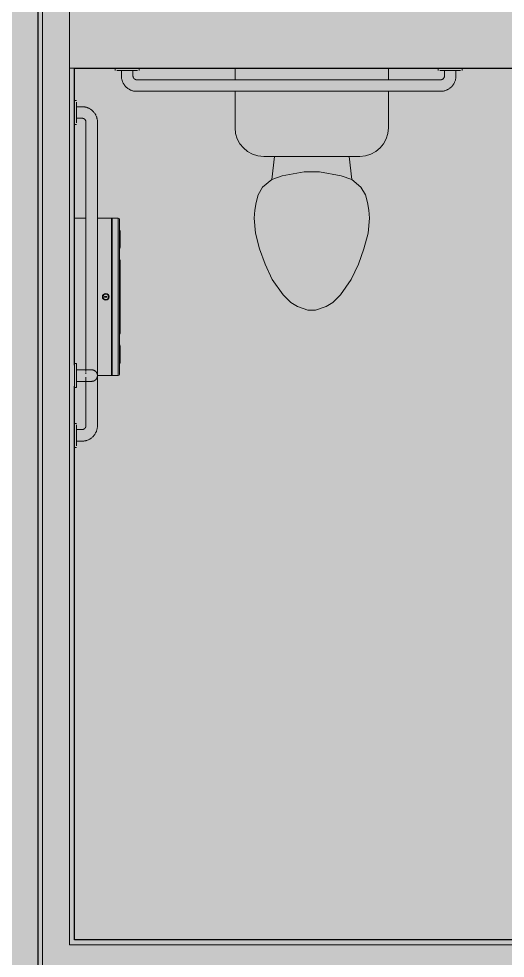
# Model space of a CAD drawing. Header units: inches. Extents: x -214893 to 4876, y -128673 to 1880.
# Drawn here: x 758.1 to 821.4, y -632 to -509.8 of the extents above; entities that cross this region are included whole.
import ezdxf

# ---------------------------------------------------------------- set-up
doc = ezdxf.new("R2010")
doc.units = ezdxf.units.IN
doc.header["$MEASUREMENT"] = 0
for name, color, linetype, lineweight in [('A-DETL-GENF', 92, 'Continuous', 9), ('A-WALL', 113, 'Continuous', 9), ('I-WALL', 2, 'Continuous', 9), ('P-SANR-FIXT', 6, 'Continuous', 9), ('Q-SPCQ', 91, 'Continuous', 9)]:
    doc.layers.add(name, color=color, linetype=linetype, lineweight=lineweight)

# ---------------------------------------------------------------- blocks, each defined once
blk = doc.blocks.new('Toilet-Domestic-3D - Toilet-Domestic-3D-V22-Floor Plan - Warehouse')
at = {"layer": 'P-SANR-FIXT'}
for p, q in [((-9.98, 17.95), (-9.98, 19.48)), ((9.98, 19.48), (9.98, 17.95)), ((-9.98, 11.75), (-9.98, 16.5)), ((9.98, 16.51), (9.98, 11.75)), ((6.25, 8.02), (-6.25, 8.02)), ((-4.86, 8.02), (-5.21, 5)), ((4.86, 8.02), (5.21, 5)), ((-5.21, 5), (-6.4, 4)), ((-3.84, 5.5), (-5.21, 5)), ((-1, 6), (-3.84, 5.5)), ((1, 6), (-1, 6)), ((3.84, 5.5), (1, 6)), ((5.21, 5), (3.84, 5.5)), ((6.4, 4), (5.21, 5)), ((-6.4, 4), (-6.97, 3)), ((6.97, 3), (6.4, 4)), ((-6.97, 3), (-7.24, 2)), ((7.24, 2), (6.97, 3)), ((-7.24, 2), (-7.41, 1)), ((7.41, 1), (7.24, 2)), ((-7.41, 1), (-7.5, 0)), ((-7.5, 0), (-7.33, -1.99)), ((7.33, -1.99), (7.5, 0)), ((7.5, 0), (7.41, 1)), ((-7.33, -1.99), (-6.79, -4)), ((6.79, -4), (7.33, -1.99)), ((-6.79, -4), (-6.06, -6)), ((6.06, -6), (6.79, -4)), ((-6.06, -6), (-5.13, -8)), ((5.13, -8), (6.06, -6)), ((-5.13, -8), (-3.74, -10)), ((3.74, -10), (5.13, -8)), ((-3.74, -10), (-2.74, -11)), ((2.74, -11), (3.74, -10)), ((-2.74, -11), (-1.87, -11.5)), ((-1.87, -11.5), (-0.5, -12)), ((-0.5, -12), (0.5, -12)), ((0.5, -12), (1.87, -11.5)), ((1.87, -11.5), (2.74, -11))]:
    blk.add_line(p, q, dxfattribs=at)
for centre, start, end in [((-6.25, 11.75), 180, 270), ((6.25, 11.75), 270, 360)]:
    blk.add_arc(centre, 3.73, start, end, dxfattribs=at)
blk = doc.blocks.new('817_Grab_Bars - 8170-001420-V23-Floor Plan - Warehouse')
at = {"layer": 'Q-SPCQ'}
for p, q in [((765.64, -520.4), (765.36, -520.4)), ((765.64, -520.61), (765.64, -521.96)), ((766.36, -521.21), (765.64, -521.21)), ((765.64, -521.96), (765.64, -523.31)), ((765.64, -522.71), (766.36, -522.71)), ((765.36, -523.52), (765.64, -523.52)), ((766.86, -523.21), (766.86, -555.64)), ((768.36, -562.71), (768.36, -523.21)), ((766.86, -555.79), (766.86, -555.95)), ((766.86, -556.37), (766.86, -562.71)), ((765.64, -562.4), (765.36, -562.4)), ((765.64, -562.61), (765.64, -563.96)), ((766.36, -563.21), (765.64, -563.21)), ((765.64, -563.96), (765.64, -565.31)), ((765.36, -565.52), (765.64, -565.52)), ((765.64, -564.71), (766.36, -564.71))]:
    blk.add_line(p, q, dxfattribs=at)
at = {"layer": 'Q-SPCQ', "flags": 128}
for points in [[(768.36, -523.21), (768.36, -523.13), (768.35, -523.05), (768.35, -522.97), (768.33, -522.89), (768.32, -522.81), (768.3, -522.74), (768.28, -522.66), (768.26, -522.58), (768.23, -522.51), (768.2, -522.43), (768.17, -522.36), (768.13, -522.29), (768.1, -522.22), (768.05, -522.15), (768.01, -522.08), (767.96, -522.02), (767.91, -521.95), (767.86, -521.89), (767.81, -521.83), (767.75, -521.78), (767.69, -521.72), (767.63, -521.67), (767.57, -521.62), (767.51, -521.57), (767.44, -521.53), (767.37, -521.49), (767.3, -521.45), (767.23, -521.41), (767.16, -521.38), (767.08, -521.35), (767.01, -521.32), (766.93, -521.29), (766.86, -521.27), (766.78, -521.26), (766.7, -521.24), (766.62, -521.23), (766.54, -521.22), (766.46, -521.21), (766.38, -521.21), (766.36, -521.21)], [(766.36, -522.71), (766.38, -522.71), (766.4, -522.71), (766.42, -522.71), (766.44, -522.72), (766.46, -522.72), (766.48, -522.73), (766.5, -522.73), (766.52, -522.74), (766.54, -522.74), (766.55, -522.75), (766.57, -522.76), (766.59, -522.77), (766.61, -522.78), (766.63, -522.79), (766.64, -522.8), (766.66, -522.81), (766.67, -522.82), (766.69, -522.83), (766.7, -522.85), (766.72, -522.86), (766.73, -522.88), (766.74, -522.89), (766.76, -522.91), (766.77, -522.92), (766.78, -522.94), (766.79, -522.96), (766.8, -522.98), (766.81, -522.99), (766.82, -523.01), (766.83, -523.03), (766.83, -523.05), (766.84, -523.07), (766.84, -523.09), (766.85, -523.11), (766.85, -523.13), (766.86, -523.15), (766.86, -523.17), (766.86, -523.19), (766.86, -523.21), (766.86, -523.21)], [(766.36, -564.71), (766.44, -564.71), (766.52, -564.7), (766.6, -564.7), (766.68, -564.69), (766.76, -564.67), (766.83, -564.65), (766.91, -564.63), (766.99, -564.61), (767.06, -564.58), (767.14, -564.55), (767.21, -564.52), (767.28, -564.48), (767.35, -564.45), (767.42, -564.41), (767.49, -564.36), (767.55, -564.32), (767.62, -564.27), (767.68, -564.21), (767.74, -564.16), (767.79, -564.1), (767.85, -564.05), (767.9, -563.99), (767.95, -563.92), (768, -563.86), (768.04, -563.79), (768.08, -563.72), (768.12, -563.65), (768.16, -563.58), (768.19, -563.51), (768.22, -563.44), (768.25, -563.36), (768.28, -563.28), (768.3, -563.21), (768.32, -563.13), (768.33, -563.05), (768.34, -562.97), (768.35, -562.89), (768.36, -562.81), (768.36, -562.73), (768.36, -562.71)], [(766.86, -562.71), (766.86, -562.73), (766.86, -562.75), (766.86, -562.77), (766.85, -562.79), (766.85, -562.81), (766.85, -562.83), (766.84, -562.85), (766.83, -562.87), (766.83, -562.89), (766.82, -562.91), (766.81, -562.92), (766.8, -562.94), (766.79, -562.96), (766.78, -562.98), (766.77, -562.99), (766.76, -563.01), (766.75, -563.03), (766.74, -563.04), (766.72, -563.06), (766.71, -563.07), (766.69, -563.08), (766.68, -563.1), (766.66, -563.11), (766.65, -563.12), (766.63, -563.13), (766.61, -563.14), (766.6, -563.15), (766.58, -563.16), (766.56, -563.17), (766.54, -563.18), (766.52, -563.18), (766.5, -563.19), (766.48, -563.2), (766.46, -563.2), (766.44, -563.2), (766.42, -563.21), (766.4, -563.21), (766.38, -563.21), (766.36, -563.21), (766.36, -563.21)]]:
    blk.add_lwpolyline(points, dxfattribs=at)
blk = doc.blocks.new('817_Grab_Bars - 8170-001420-V8-Floor Plan - Warehouse')
at = {"layer": 'Q-SPCQ'}
for p, q in [((826.58, -455.71), (825.86, -455.71)), ((826.86, -454.9), (826.58, -454.9)), ((826.58, -456.46), (826.58, -455.11)), ((826.58, -457.81), (826.58, -456.46)), ((823.86, -457.71), (823.86, -497.21)), ((825.36, -497.21), (825.36, -457.71)), ((825.86, -457.21), (826.58, -457.21)), ((826.58, -458.02), (826.86, -458.02)), ((826.86, -496.9), (826.58, -496.9)), ((826.58, -498.46), (826.58, -497.11)), ((826.58, -497.71), (825.86, -497.71)), ((826.58, -499.81), (826.58, -498.46)), ((825.86, -499.21), (826.58, -499.21)), ((826.58, -500.02), (826.86, -500.02))]:
    blk.add_line(p, q, dxfattribs=at)
at = {"layer": 'Q-SPCQ', "flags": 128}
for points in [[(825.86, -455.71), (825.78, -455.71), (825.7, -455.72), (825.62, -455.73), (825.54, -455.74), (825.46, -455.75), (825.38, -455.77), (825.31, -455.79), (825.23, -455.81), (825.15, -455.84), (825.08, -455.87), (825.01, -455.9), (824.94, -455.94), (824.87, -455.98), (824.8, -456.02), (824.73, -456.06), (824.67, -456.11), (824.6, -456.16), (824.54, -456.21), (824.48, -456.26), (824.42, -456.32), (824.37, -456.38), (824.32, -456.44), (824.27, -456.5), (824.22, -456.56), (824.18, -456.63), (824.13, -456.7), (824.1, -456.77), (824.06, -456.84), (824.03, -456.91), (824, -456.99), (823.97, -457.06), (823.94, -457.14), (823.92, -457.21), (823.9, -457.29), (823.89, -457.37), (823.88, -457.45), (823.87, -457.53), (823.86, -457.61), (823.86, -457.69), (823.86, -457.71)], [(825.36, -457.71), (825.36, -457.69), (825.36, -457.67), (825.36, -457.65), (825.37, -457.63), (825.37, -457.61), (825.37, -457.59), (825.38, -457.57), (825.38, -457.55), (825.39, -457.53), (825.4, -457.52), (825.41, -457.5), (825.42, -457.48), (825.43, -457.46), (825.44, -457.45), (825.45, -457.43), (825.46, -457.41), (825.47, -457.4), (825.48, -457.38), (825.5, -457.37), (825.51, -457.35), (825.53, -457.34), (825.54, -457.33), (825.56, -457.31), (825.57, -457.3), (825.59, -457.29), (825.61, -457.28), (825.62, -457.27), (825.64, -457.26), (825.66, -457.25), (825.68, -457.24), (825.7, -457.24), (825.72, -457.23), (825.74, -457.23), (825.75, -457.22), (825.77, -457.22), (825.79, -457.22), (825.81, -457.21), (825.83, -457.21), (825.85, -457.21), (825.86, -457.21)], [(823.86, -497.21), (823.86, -497.29), (823.87, -497.37), (823.87, -497.45), (823.89, -497.53), (823.9, -497.61), (823.92, -497.69), (823.94, -497.76), (823.96, -497.84), (823.99, -497.92), (824.02, -497.99), (824.05, -498.06), (824.09, -498.13), (824.12, -498.2), (824.16, -498.27), (824.21, -498.34), (824.26, -498.41), (824.3, -498.47), (824.36, -498.53), (824.41, -498.59), (824.47, -498.65), (824.52, -498.7), (824.59, -498.75), (824.65, -498.8), (824.71, -498.85), (824.78, -498.89), (824.85, -498.94), (824.92, -498.97), (824.99, -499.01), (825.06, -499.04), (825.13, -499.07), (825.21, -499.1), (825.29, -499.13), (825.36, -499.15), (825.44, -499.17), (825.52, -499.18), (825.6, -499.19), (825.68, -499.2), (825.76, -499.21), (825.84, -499.21), (825.86, -499.21)], [(825.86, -497.71), (825.84, -497.71), (825.82, -497.71), (825.8, -497.71), (825.78, -497.7), (825.76, -497.7), (825.74, -497.7), (825.72, -497.69), (825.7, -497.69), (825.68, -497.68), (825.66, -497.67), (825.65, -497.66), (825.63, -497.65), (825.61, -497.64), (825.59, -497.63), (825.58, -497.62), (825.56, -497.61), (825.55, -497.6), (825.53, -497.59), (825.52, -497.57), (825.5, -497.56), (825.49, -497.54), (825.47, -497.53), (825.46, -497.51), (825.45, -497.5), (825.44, -497.48), (825.43, -497.46), (825.42, -497.45), (825.41, -497.43), (825.4, -497.41), (825.39, -497.39), (825.39, -497.37), (825.38, -497.35), (825.38, -497.33), (825.37, -497.32), (825.37, -497.3), (825.36, -497.28), (825.36, -497.26), (825.36, -497.24), (825.36, -497.22), (825.36, -497.21)]]:
    blk.add_lwpolyline(points, dxfattribs=at)
blk = doc.blocks.new('Dispenser-Toilet_Tissue-Frost_Products_LTD_-Jumbo-169 - Steel-Brushed-Stainless_Steel-711843-Floor Plan - Warehouse')
at = {"layer": 'Q-SPCQ', "lineweight": 13}
for p, q in [((765.36, -535.69), (766.89, -535.69)), ((768.33, -535.69), (770.2, -535.69)), ((770.2, -556.19), (770.2, -535.69)), ((770.26, -535.75), (770.26, -556.13)), ((770.26, -535.75), (770.29, -535.75)), ((770.29, -535.69), (771.06, -535.69)), ((770.29, -535.75), (770.29, -535.69)), ((770.29, -556.13), (770.29, -535.75)), ((771.06, -535.69), (771.06, -556.19)), ((771.22, -535.85), (771.22, -537.2)), ((771.22, -537.2), (771.22, -554.67)), ((771.32, -537.36), (771.32, -539.53)), ((771.22, -539.69), (771.22, -541)), ((771.32, -541.18), (771.32, -550.69)), ((769.26, -545.9), (769.6, -545.9)), ((769.26, -545.98), (769.26, -545.9)), ((769.6, -545.98), (769.26, -545.98)), ((769.6, -545.9), (769.6, -545.98)), ((771.22, -550.87), (771.22, -552.18)), ((771.32, -552.34), (771.32, -554.51)), ((771.22, -554.67), (771.22, -556.03)), ((770.2, -556.19), (768.33, -556.19)), ((770.29, -556.13), (770.26, -556.13)), ((770.29, -556.19), (770.29, -556.13)), ((771.06, -556.19), (770.29, -556.19))]:
    blk.add_line(p, q, dxfattribs=at)
for radius in [0.438, 0.357]:
    blk.add_circle((769.44, -545.94), radius, dxfattribs=at)
for centre, radius, start, end in [((770.2, -535.75), 0.0601, 2.6815, 90), ((771.06, -535.85), 0.16, 0.9981, 90), ((771.14, -537.36), 0.18, 0, 63.6122), ((771.2, -538.91), 0.118, 10.8116, 82.3569), ((771.17, -538.91), 0.151, 289.6347, 357.321), ((771.14, -538.94), 0.18, 296.3916, 0), ((771.17, -538.93), 0.151, 289.6274, 356.8333), ((771.2, -539.51), 0.119, 10.0401, 81.5195), ((771.17, -539.51), 0.151, 289.6341, 357.321), ((771.17, -539.52), 0.151, 289.6341, 357.321), ((771.14, -539.53), 0.18, 296.3878, 0), ((771.1, -541.18), 0.22, 0, 56.9443), ((771.1, -550.69), 0.22, 303.0557, 0), ((771.14, -552.34), 0.18, 0, 63.6122), ((771.17, -552.35), 0.151, 2.679, 70.3659), ((771.17, -552.36), 0.151, 2.679, 70.3659), ((771.2, -552.36), 0.119, 278.4805, 349.9599), ((771.14, -552.93), 0.18, 0, 63.6122), ((771.17, -552.94), 0.151, 3.1669, 70.3659), ((771.17, -552.96), 0.151, 2.679, 70.3659), ((771.2, -552.96), 0.118, 277.6431, 349.1884), ((771.14, -554.51), 0.18, 296.3878, 0), ((770.2, -556.13), 0.06, 270, 0), ((771.06, -556.03), 0.16, 270, 0)]:
    blk.add_arc(centre, radius, start, end, dxfattribs=at)
blk = doc.blocks.new('817_Grab_Bars - 8170-001180-646778-Floor Plan - Warehouse')
at = {"layer": 'Q-SPCQ'}
for p, q in [((831.89, -554.62), (831.61, -554.62)), ((831.89, -554.62), (831.61, -554.62)), ((831.61, -554.62), (831.61, -554.83)), ((831.61, -557.75), (831.61, -554.62)), ((831.89, -554.83), (831.89, -554.62)), ((831.89, -554.62), (831.89, -554.83)), ((831.89, -554.83), (831.89, -554.62)), ((831.89, -554.62), (831.89, -557.75)), ((832.61, -555.44), (831.89, -555.44)), ((832.61, -555.44), (831.89, -555.44)), ((831.89, -556.94), (832.61, -556.94)), ((831.89, -556.94), (832.61, -556.94)), ((831.61, -557.54), (831.61, -557.75)), ((831.61, -557.75), (831.89, -557.75)), ((831.61, -557.75), (831.89, -557.75)), ((831.89, -557.75), (831.89, -557.54)), ((831.89, -557.54), (831.89, -557.75)), ((831.89, -557.75), (831.89, -557.54))]:
    blk.add_line(p, q, dxfattribs=at)
at = {"layer": 'Q-SPCQ', "flags": 128}
for points in [[(832.61, -555.44), (832.66, -555.44), (832.71, -555.44), (832.76, -555.44), (832.81, -555.44), (832.86, -555.44), (832.91, -555.44), (832.95, -555.44), (833, -555.44), (833.05, -555.44), (833.1, -555.44), (833.14, -555.44), (833.19, -555.44), (833.23, -555.44), (833.27, -555.44), (833.32, -555.44), (833.36, -555.44), (833.4, -555.44), (833.43, -555.44), (833.47, -555.44), (833.51, -555.44), (833.54, -555.44), (833.57, -555.44), (833.6, -555.44), (833.63, -555.44), (833.66, -555.44), (833.69, -555.44), (833.71, -555.44), (833.73, -555.44), (833.76, -555.44), (833.77, -555.44), (833.79, -555.44), (833.81, -555.44), (833.82, -555.44), (833.83, -555.44), (833.84, -555.44), (833.85, -555.44), (833.85, -555.44), (833.86, -555.44), (833.86, -555.44)], [(833.86, -555.44), (833.86, -555.44), (833.86, -555.44), (833.85, -555.44), (833.84, -555.44), (833.83, -555.44), (833.82, -555.44), (833.81, -555.44), (833.8, -555.44), (833.78, -555.44), (833.76, -555.44), (833.74, -555.44), (833.72, -555.44), (833.69, -555.44), (833.67, -555.44), (833.64, -555.44), (833.61, -555.44), (833.58, -555.44), (833.55, -555.44), (833.52, -555.44), (833.48, -555.44), (833.44, -555.44), (833.41, -555.44), (833.37, -555.44), (833.33, -555.44), (833.28, -555.44), (833.24, -555.44), (833.2, -555.44), (833.15, -555.44), (833.11, -555.44), (833.06, -555.44), (833.02, -555.44), (832.97, -555.44), (832.92, -555.44), (832.87, -555.44), (832.82, -555.44), (832.77, -555.44), (832.72, -555.44), (832.67, -555.44), (832.62, -555.44), (832.61, -555.44)], [(833.86, -555.44), (833.89, -555.44), (833.92, -555.44), (833.95, -555.44), (833.98, -555.45), (834.01, -555.45), (834.04, -555.46), (834.07, -555.47), (834.1, -555.48), (834.12, -555.49), (834.15, -555.5), (834.18, -555.51), (834.21, -555.52), (834.23, -555.54), (834.26, -555.55), (834.28, -555.57), (834.31, -555.59), (834.33, -555.6), (834.35, -555.62), (834.38, -555.64), (834.4, -555.66), (834.42, -555.69), (834.44, -555.71), (834.46, -555.73), (834.47, -555.76), (834.49, -555.78), (834.51, -555.81), (834.52, -555.83), (834.53, -555.86), (834.55, -555.89), (834.56, -555.92), (834.57, -555.94), (834.58, -555.97), (834.59, -556), (834.59, -556.03), (834.6, -556.06), (834.6, -556.09), (834.61, -556.12), (834.61, -556.15), (834.61, -556.18), (834.61, -556.19)], [(833.86, -556.94), (833.86, -556.94), (833.86, -556.94), (833.85, -556.94), (833.84, -556.94), (833.83, -556.94), (833.82, -556.94), (833.81, -556.94), (833.8, -556.94), (833.78, -556.94), (833.76, -556.94), (833.74, -556.94), (833.72, -556.94), (833.69, -556.94), (833.67, -556.94), (833.64, -556.94), (833.61, -556.94), (833.58, -556.94), (833.55, -556.94), (833.52, -556.94), (833.48, -556.94), (833.44, -556.94), (833.41, -556.94), (833.37, -556.94), (833.33, -556.94), (833.28, -556.94), (833.24, -556.94), (833.2, -556.94), (833.15, -556.94), (833.11, -556.94), (833.06, -556.94), (833.02, -556.94), (832.97, -556.94), (832.92, -556.94), (832.87, -556.94), (832.82, -556.94), (832.77, -556.94), (832.72, -556.94), (832.67, -556.94), (832.62, -556.94), (832.61, -556.94)], [(832.61, -556.94), (832.66, -556.94), (832.71, -556.94), (832.76, -556.94), (832.81, -556.94), (832.86, -556.94), (832.91, -556.94), (832.95, -556.94), (833, -556.94), (833.05, -556.94), (833.1, -556.94), (833.14, -556.94), (833.19, -556.94), (833.23, -556.94), (833.27, -556.94), (833.32, -556.94), (833.36, -556.94), (833.4, -556.94), (833.43, -556.94), (833.47, -556.94), (833.51, -556.94), (833.54, -556.94), (833.57, -556.94), (833.6, -556.94), (833.63, -556.94), (833.66, -556.94), (833.69, -556.94), (833.71, -556.94), (833.73, -556.94), (833.76, -556.94), (833.77, -556.94), (833.79, -556.94), (833.81, -556.94), (833.82, -556.94), (833.83, -556.94), (833.84, -556.94), (833.85, -556.94), (833.85, -556.94), (833.86, -556.94), (833.86, -556.94)], [(834.61, -556.19), (834.61, -556.22), (834.61, -556.25), (834.6, -556.28), (834.6, -556.31), (834.59, -556.34), (834.59, -556.37), (834.58, -556.39), (834.57, -556.42), (834.56, -556.45), (834.55, -556.48), (834.54, -556.51), (834.52, -556.53), (834.51, -556.56), (834.49, -556.59), (834.48, -556.61), (834.46, -556.64), (834.44, -556.66), (834.42, -556.68), (834.4, -556.7), (834.38, -556.73), (834.36, -556.75), (834.34, -556.77), (834.31, -556.78), (834.29, -556.8), (834.26, -556.82), (834.24, -556.83), (834.21, -556.85), (834.19, -556.86), (834.16, -556.87), (834.13, -556.89), (834.1, -556.9), (834.07, -556.91), (834.05, -556.91), (834.02, -556.92), (833.99, -556.93), (833.96, -556.93), (833.93, -556.93), (833.9, -556.94), (833.87, -556.94), (833.86, -556.94)]]:
    blk.add_lwpolyline(points, dxfattribs=at)

msp = doc.modelspace()

# ---------------------------------------------------------------- hatches: boundary and pattern name
at = {"layer": 'A-DETL-GENF'}
msp.add_hatch(color=7, dxfattribs=at).paths.add_polyline_path([(1589.15, -698.96), (4354.81, -698.96), (4354.81, 1706.04), (-2274.19, 1706.04), (-2274.19, -698.96), (1585.74, -698.96)], flags=0)

# ---------------------------------------------------------------- linework, layer by layer
at = {"layer": 'A-WALL'}
for p, q in [((761.23, -201.46), (761.23, -688.46)), ((764.73, -390.21), (764.73, -630.21)), ((764.73, -516.21), (765.36, -516.21)), ((827.48, -630.21), (764.73, -630.21))]:
    msp.add_line(p, q, dxfattribs=at)
at = {"layer": 'A-WALL', "lineweight": 25}
msp.add_line((765.36, -516.21), (826.86, -516.21), dxfattribs=at)
at = {"layer": 'I-WALL', "lineweight": 25}
for p, q in [((760.61, -200.84), (760.61, -688.46)), ((765.36, -554.83), (765.36, -516.21)), ((765.36, -629.59), (765.36, -557.54)), ((826.86, -629.59), (765.36, -629.59))]:
    msp.add_line(p, q, dxfattribs=at)

# ---------------------------------------------------------------- block references
at = {"layer": 'P-SANR-FIXT'}
msp.add_blockref('Toilet-Domestic-3D - Toilet-Domestic-3D-V22-Floor Plan - Warehouse', (796.23, -535.69), dxfattribs=at)
at = {"layer": 'Q-SPCQ', "rotation": 90.00000000000065}
msp.add_blockref('817_Grab_Bars - 8170-001420-V8-Floor Plan - Warehouse', (315.77, -1343.07), dxfattribs=at)
at = {"layer": 'Q-SPCQ'}
for name, p in [('817_Grab_Bars - 8170-001420-V23-Floor Plan - Warehouse', (0, 0)), ('Dispenser-Toilet_Tissue-Frost_Products_LTD_-Jumbo-169 - Steel-Brushed-Stainless_Steel-711843-Floor Plan - Warehouse', (0, 0)), ('817_Grab_Bars - 8170-001180-646778-Floor Plan - Warehouse', (-66.25, 0))]:
    msp.add_blockref(name, p, dxfattribs=at)

doc.saveas('drawing.dxf')
